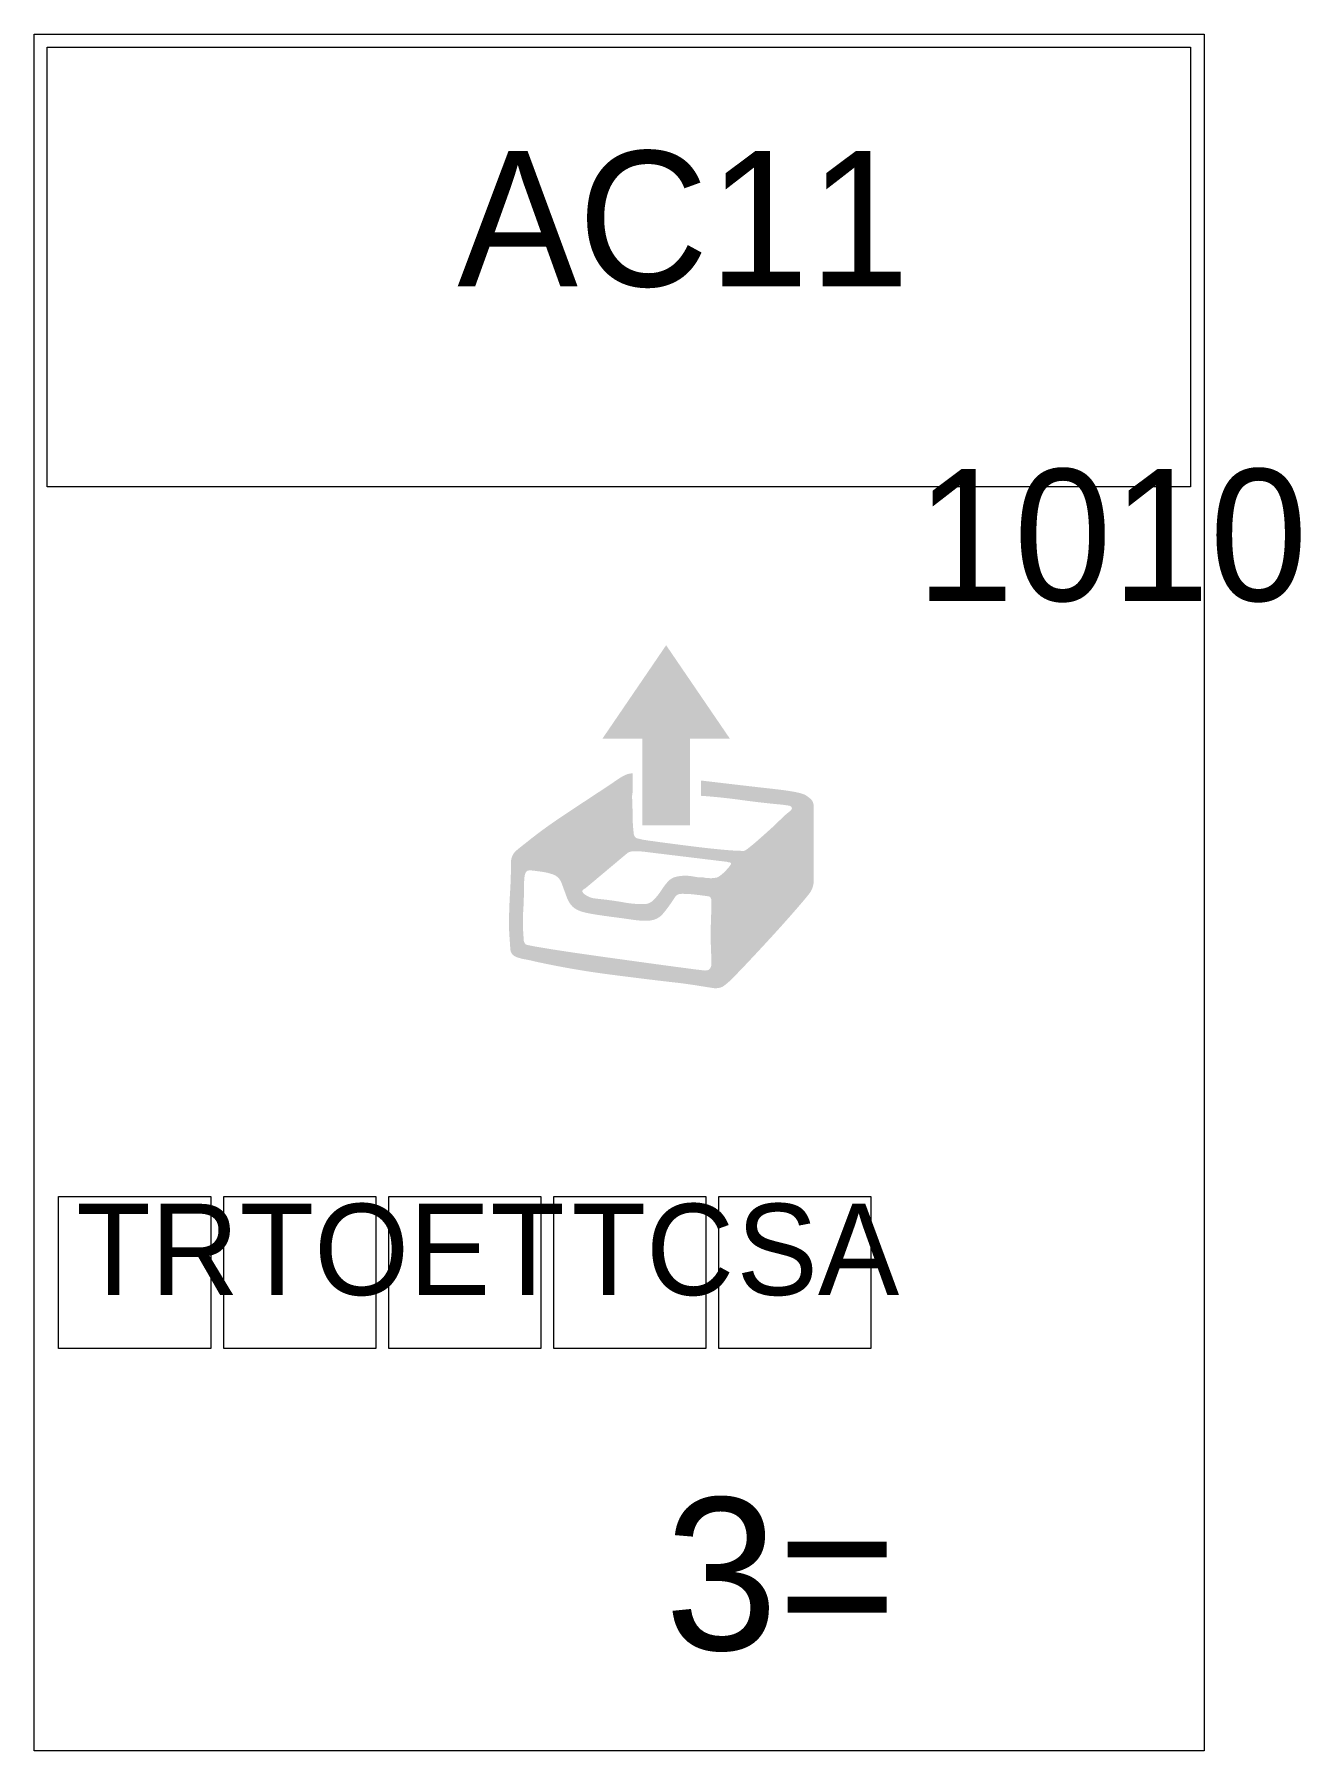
# Model space of a CAD drawing. Extents: x 9 to 341, y 0 to 586.
# Drawn here: x 244 to 341.4, y 0 to 132 of the extents above; entities outside this region: 1.
import ezdxf

# ---------------------------------------------------------------- set-up
doc = ezdxf.new("R2010")
doc.units = 0
doc.layers.get('0').update_dxf_attribs({"lineweight": 0})
doc.styles.add('Segoe UI Symbol', font='Segoe UI Symbol.ttf')

msp = doc.modelspace()

# ---------------------------------------------------------------- linework, layer by layer
at = {"true_color": 0x000000}
msp.add_lwpolyline([(244, 132), (334, 132), (334, 0), (244, 0), (244, 132)], dxfattribs=at)
at = {"true_color": 0x6fd892}
for points in [[(245, 131), (332.97, 131), (332.97, 97.2), (245, 97.2), (245, 131)], [(245.87, 42.62), (257.57, 42.62), (257.57, 30.92), (245.87, 30.92), (245.87, 42.62)], [(258.57, 42.62), (270.27, 42.62), (270.27, 30.92), (258.57, 30.92), (258.57, 42.62)], [(271.27, 42.62), (282.97, 42.62), (282.97, 30.92), (271.27, 30.92), (271.27, 42.62)], [(283.97, 42.62), (295.67, 42.62), (295.67, 30.92), (283.97, 30.92), (283.97, 42.62)], [(296.67, 42.62), (308.37, 42.62), (308.37, 30.92), (296.67, 30.92), (296.67, 42.62)]]:
    msp.add_lwpolyline(points, dxfattribs=at)

# ---------------------------------------------------------------- texts
at = {"true_color": 0x000000, "style": 'Segoe UI Symbol'}
for s, height, p in [('📥', 20, (8, 563.48)), ('📤', 19.5, (279.23, 61.01))]:
    msp.add_text(s, height=height, dxfattribs=at).set_placement(p)
at = {"true_color": 0x000000}
for s, height, p in [('AC11', 10.4, (276.55, 112.62)), ('1010', 10.13, (311.83, 88.43)), ('TR', 7.02, (247.23, 35.04)), ('TO', 7.02, (259.8, 35.04)), ('ET', 7.02, (272.83, 35.04)), ('TC', 7.02, (285.33, 35.04)), ('SA', 7.02, (298.03, 35.04)), ('3=', 11.7, (292.51, 7.75))]:
    msp.add_text(s, height=height, dxfattribs=at).set_placement(p)

doc.saveas('drawing.dxf')
